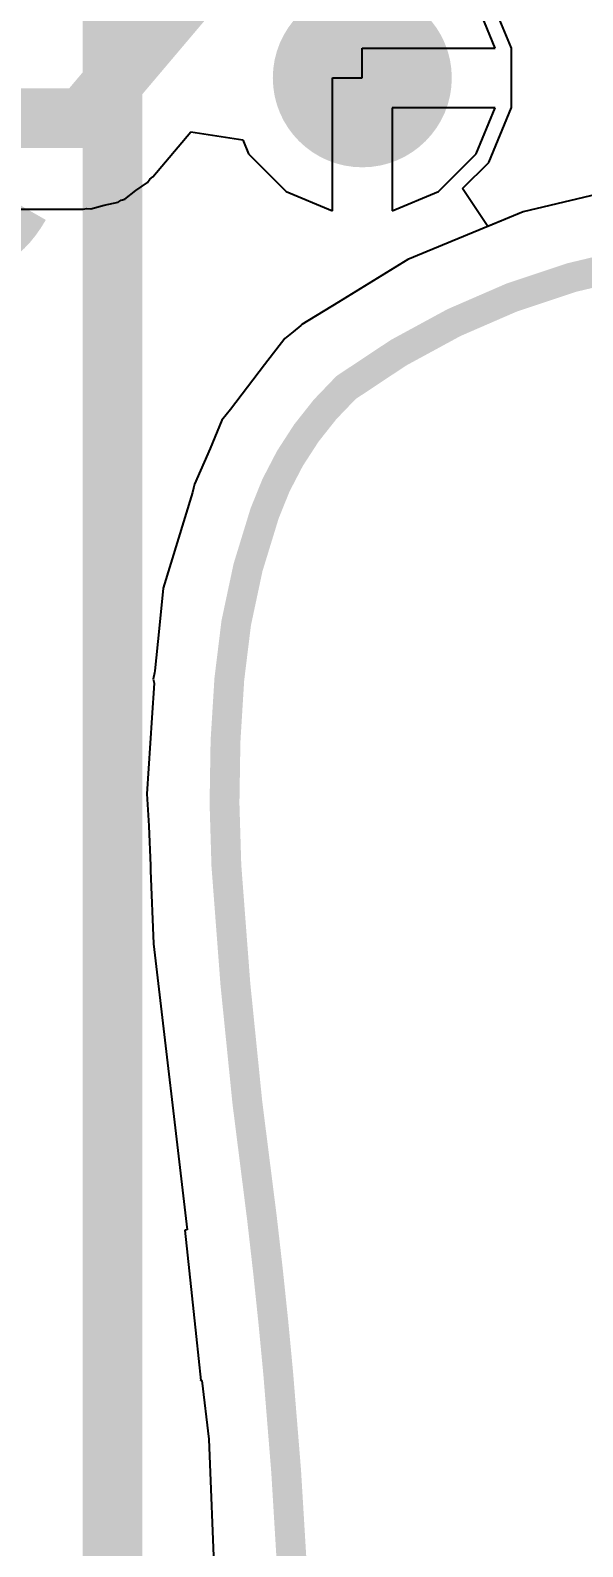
# Model space of a CAD drawing. Header units: inches. Extents: x -52 to 109, y 0 to 35.
# Drawn here: x 87.72 to 89.58, y 4.03 to 9.12 of the extents above; entities that cross this region are included whole.
import ezdxf

# ---------------------------------------------------------------- set-up
doc = ezdxf.new("R2010")
doc.units = ezdxf.units.IN
for name, color, linetype in [('Bottom Layer', 5, 'Continuous'), ('Bottom Overlay', 54, 'Continuous'), ('Keep-Out Layer', 6, 'Continuous'), ('Mechanical 4', 56, 'Continuous'), ('Top Layer', 1, 'Continuous'), ('Via Holes', 16, 'Continuous')]:
    doc.layers.add(name, color=color, linetype=linetype)
doc.styles.add('Arial', font='', dxfattribs={"height": 0.2})
doc.styles.get('Arial').set_extended_font_data('Arial')

msp = doc.modelspace()

# ---------------------------------------------------------------- hatches: boundary and pattern name
at = {"layer": 'Bottom Layer'}
h = msp.add_hatch(color=5, dxfattribs=at)
edge = h.paths.add_edge_path()
edge.add_arc((88.8373, 8.9627), 0.3, 0, 360)
at = {"layer": 'Top Layer'}
h = msp.add_hatch(color=1, dxfattribs=at)
edge = h.paths.add_edge_path()
edge.add_arc((88.8373, 8.9627), 0.3, 0, 360)
at = {"layer": 'Via Holes'}
h = msp.add_hatch(color=7, dxfattribs=at)
edge = h.paths.add_edge_path()
edge.add_arc((88.8373, 8.9627), 0.15, 0, 360)

# ---------------------------------------------------------------- linework, layer by layer
at = {"layer": 'Bottom Layer'}
for p, q in [((89.283, 9.0627), (89.2188, 9.2176)), ((88.8373, 8.9627), (88.8373, 9.0627)), ((88.8373, 9.0627), (89.283, 9.0627)), ((88.7373, 8.517), (88.7373, 8.9627)), ((88.7373, 8.9627), (88.8373, 8.9627)), ((89.283, 8.8627), (88.9373, 8.8627)), ((88.9373, 8.8627), (88.9373, 8.517)), ((89.2188, 8.7078), (89.283, 8.8627)), ((88.1348, 8.6304), (88.2628, 8.7818)), ((88.2628, 8.7818), (88.4364, 8.7547)), ((88.4364, 8.7547), (88.4559, 8.7078)), ((88.4559, 8.7078), (88.5824, 8.5812)), ((89.0922, 8.5812), (89.2188, 8.7078)), ((88.0783, 8.5854), (88.1175, 8.6116)), ((88.1175, 8.6116), (88.1247, 8.6224)), ((88.1247, 8.6224), (88.1348, 8.6304)), ((89.7667, 8.6068), (89.3762, 8.5131)), ((88.0183, 8.5453), (88.029, 8.5525)), ((88.029, 8.5525), (88.0414, 8.556)), ((88.0414, 8.556), (88.0783, 8.5854)), ((88.5824, 8.5812), (88.7373, 8.517)), ((88.9373, 8.517), (89.0922, 8.5812)), ((85.1103, 8.522), (87.9012, 8.522)), ((87.9012, 8.522), (87.9139, 8.5246)), ((87.9139, 8.5246), (87.9267, 8.5231)), ((87.9267, 8.5231), (87.972, 8.5361)), ((87.972, 8.5361), (88.0183, 8.5453)), ((89.3762, 8.5131), (88.9903, 8.3532)), ((88.9903, 8.3532), (88.7576, 8.2107)), ((88.7576, 8.2107), (88.6341, 8.135)), ((88.5777, 8.0889), (88.5097, 8.0003)), ((88.6059, 8.1106), (88.5777, 8.0889)), ((88.631, 8.1323), (88.6059, 8.1106)), ((88.6341, 8.135), (88.631, 8.1323)), ((88.5097, 8.0003), (88.3949, 7.8506)), ((88.3949, 7.8506), (88.3667, 7.8139)), ((88.3667, 7.8139), (88.3275, 7.7194)), ((88.3275, 7.7194), (88.2744, 7.5994)), ((88.2718, 7.5863), (88.2675, 7.572)), ((88.2744, 7.5994), (88.2718, 7.5864)), ((88.2718, 7.5864), (88.2718, 7.5863)), ((88.2675, 7.572), (88.1699, 7.2505)), ((88.1699, 7.2505), (88.1566, 7.1149)), ((88.1566, 7.1149), (88.1423, 6.9736)), ((88.1423, 6.9736), (88.1409, 6.9665)), ((88.1393, 6.932), (88.1317, 6.8159)), ((88.1409, 6.9665), (88.1366, 6.9453)), ((88.1366, 6.9453), (88.1393, 6.932)), ((88.1409, 6.9665), (88.1409, 6.9665)), ((88.1317, 6.8159), (88.1149, 6.5603)), ((88.1149, 6.5603), (88.1219, 6.4538)), ((88.1219, 6.4538), (88.122, 6.4528)), ((88.122, 6.4528), (88.1267, 6.3204)), ((88.1267, 6.3204), (88.1267, 6.3202)), ((88.1267, 6.3202), (88.1273, 6.304)), ((88.1273, 6.304), (88.1273, 6.304)), ((88.1273, 6.304), (88.137, 6.057)), ((88.137, 6.057), (88.2505, 5.0983)), ((88.2505, 5.0983), (88.2422, 5.0973)), ((88.2422, 5.0973), (88.2806, 4.7397)), ((88.2806, 4.7397), (88.2964, 4.593)), ((88.2964, 4.593), (88.2964, 4.5931)), ((88.2964, 4.5931), (88.2993, 4.593)), ((88.2993, 4.593), (88.3227, 4.3953)), ((88.3227, 4.3953), (88.3473, 3.7697))]:
    msp.add_line(p, q, dxfattribs=at)
for points in [[(87.9012, 8.8279, 0.2, 0.2, 0), (89.3121, 10.4961, 0.2, 0.2, 0)], [(82.4721, 8.8279, 0.2, 0.2, 0), (87.9012, 8.8279, 0.2, 0.2, 0)]]:
    msp.add_lwpolyline(points, format="xyseb", dxfattribs=at)
msp.add_lwpolyline([(87.8512, 8.8279, 0.1, 0.1, 1), (87.9512, 8.8279, 0.1, 0.1, 1)], format="xyseb", close=True, dxfattribs=at)
msp.add_lwpolyline([(87.8512, 8.8279, 0.1, 0.1, 1), (87.9512, 8.8279, 0.1, 0.1, 1)], format="xyseb", close=True, dxfattribs=at)
at = {"layer": 'Keep-Out Layer'}
for points in [[(88.7829, 7.9239, 0.1, 0.1, -0.132686), (89.9535, 8.3726, 0.1, 0.1, 0)], [(88.5099, 7.5018, 0.1, 0.1, -0.119518), (88.7829, 7.9239, 0.1, 0.1, 0)], [(88.3915, 6.9453, 0.1, 0.1, -0.065863), (88.5099, 7.5018, 0.1, 0.1, 0)], [(88.3816, 6.3202, 0.1, 0.1, -0.034334), (88.3915, 6.9453, 0.1, 0.1, 0)], [(88.502, 5.1281, 0.1, 0.1, -0.018598), (88.3816, 6.3202, 0.1, 0.1, 0)], [(88.5019, 5.1281, 0.1, 0.1, -0.007094), (88.5554, 4.6164, 0.1, 0.1, 0)], [(88.5554, 4.6164, 0.1, 0.1, -0.015452), (88.615, 3.629, 0.1, 0.1, 0)]]:
    msp.add_lwpolyline(points, format="xyseb", dxfattribs=at)
for points in [[(88.7579, 7.9239, 0.05, 0.05, 1), (88.8079, 7.9239, 0.05, 0.05, 1)], [(88.7579, 7.9239, 0.05, 0.05, 1), (88.8079, 7.9239, 0.05, 0.05, 1)], [(88.4849, 7.5018, 0.05, 0.05, 1), (88.5349, 7.5018, 0.05, 0.05, 1)], [(88.4849, 7.5018, 0.05, 0.05, 1), (88.5349, 7.5018, 0.05, 0.05, 1)], [(88.3665, 6.9453, 0.05, 0.05, 1), (88.4165, 6.9453, 0.05, 0.05, 1)], [(88.3665, 6.9453, 0.05, 0.05, 1), (88.4165, 6.9453, 0.05, 0.05, 1)], [(88.3566, 6.3202, 0.05, 0.05, 1), (88.4066, 6.3202, 0.05, 0.05, 1)], [(88.3566, 6.3202, 0.05, 0.05, 1), (88.4066, 6.3202, 0.05, 0.05, 1)], [(88.477, 5.1281, 0.05, 0.05, 1), (88.5269, 5.1281, 0.05, 0.05, 1)], [(88.477, 5.1281, 0.05, 0.05, 1), (88.527, 5.1281, 0.05, 0.05, 1)], [(88.5304, 4.6164, 0.05, 0.05, 1), (88.5804, 4.6164, 0.05, 0.05, 1)], [(88.5304, 4.6164, 0.05, 0.05, 1), (88.5804, 4.6164, 0.05, 0.05, 1)]]:
    msp.add_lwpolyline(points, format="xyseb", close=True, dxfattribs=at)
at = {"layer": 'Mechanical 4'}
for points in [[(88.7829, 7.9239, 0.1, 0.1, -0.132686), (89.9535, 8.3726, 0.1, 0.1, 0)], [(88.5099, 7.5018, 0.1, 0.1, -0.119518), (88.7829, 7.9239, 0.1, 0.1, 0)], [(88.3915, 6.9453, 0.1, 0.1, -0.065863), (88.5099, 7.5018, 0.1, 0.1, 0)], [(88.3816, 6.3202, 0.1, 0.1, -0.034334), (88.3915, 6.9453, 0.1, 0.1, 0)], [(88.502, 5.1281, 0.1, 0.1, -0.018598), (88.3816, 6.3202, 0.1, 0.1, 0)], [(88.5019, 5.1281, 0.1, 0.1, -0.007094), (88.5554, 4.6164, 0.1, 0.1, 0)], [(88.5554, 4.6164, 0.1, 0.1, -0.015452), (88.615, 3.629, 0.1, 0.1, 0)]]:
    msp.add_lwpolyline(points, format="xyseb", dxfattribs=at)
for points in [[(88.7579, 7.9239, 0.05, 0.05, 1), (88.8079, 7.9239, 0.05, 0.05, 1)], [(88.7579, 7.9239, 0.05, 0.05, 1), (88.8079, 7.9239, 0.05, 0.05, 1)], [(88.4849, 7.5018, 0.05, 0.05, 1), (88.5349, 7.5018, 0.05, 0.05, 1)], [(88.4849, 7.5018, 0.05, 0.05, 1), (88.5349, 7.5018, 0.05, 0.05, 1)], [(88.3665, 6.9453, 0.05, 0.05, 1), (88.4165, 6.9453, 0.05, 0.05, 1)], [(88.3665, 6.9453, 0.05, 0.05, 1), (88.4165, 6.9453, 0.05, 0.05, 1)], [(88.3566, 6.3202, 0.05, 0.05, 1), (88.4066, 6.3202, 0.05, 0.05, 1)], [(88.3566, 6.3202, 0.05, 0.05, 1), (88.4066, 6.3202, 0.05, 0.05, 1)], [(88.477, 5.1281, 0.05, 0.05, 1), (88.527, 5.1281, 0.05, 0.05, 1)], [(88.477, 5.1281, 0.05, 0.05, 1), (88.5269, 5.1281, 0.05, 0.05, 1)], [(88.5304, 4.6164, 0.05, 0.05, 1), (88.5804, 4.6164, 0.05, 0.05, 1)], [(88.5304, 4.6164, 0.05, 0.05, 1), (88.5804, 4.6164, 0.05, 0.05, 1)]]:
    msp.add_lwpolyline(points, format="xyseb", close=True, dxfattribs=at)
at = {"layer": 'Top Layer'}
for p, q in [((89.3373, 9.0621), (89.2612, 9.2459)), ((89.3373, 8.8632), (89.3373, 9.0621)), ((89.2612, 8.6794), (89.3373, 8.8632)), ((89.1732, 8.5914), (89.2612, 8.6794)), ((89.7667, 8.6068), (89.3762, 8.5131)), ((89.2581, 8.4642), (89.1732, 8.5914)), ((89.3762, 8.5131), (89.2581, 8.4642))]:
    msp.add_line(p, q, dxfattribs=at)
for points in [[(88.8373, 8.9627, 0.2, 0.2, 0), (88.8373, 10.5543, 0.2, 0.2, 0)], [(88, 2.7, 0.2, 0.2, 0), (88, 10.0515, 0.2, 0.2, 0)]]:
    msp.add_lwpolyline(points, format="xyseb", dxfattribs=at)
msp.add_lwpolyline([(88.7873, 8.9627, 0.1, 0.1, 1), (88.8873, 8.9627, 0.1, 0.1, 1)], format="xyseb", close=True, dxfattribs=at)

# ---------------------------------------------------------------- texts
at = {"layer": 'Bottom Overlay', "style": 'Arial', "text_generation_flag": 2}
msp.add_text('J3', height=1, rotation=340, dxfattribs=at).set_placement((87.7119, 8.2454))

doc.saveas('drawing.dxf')
